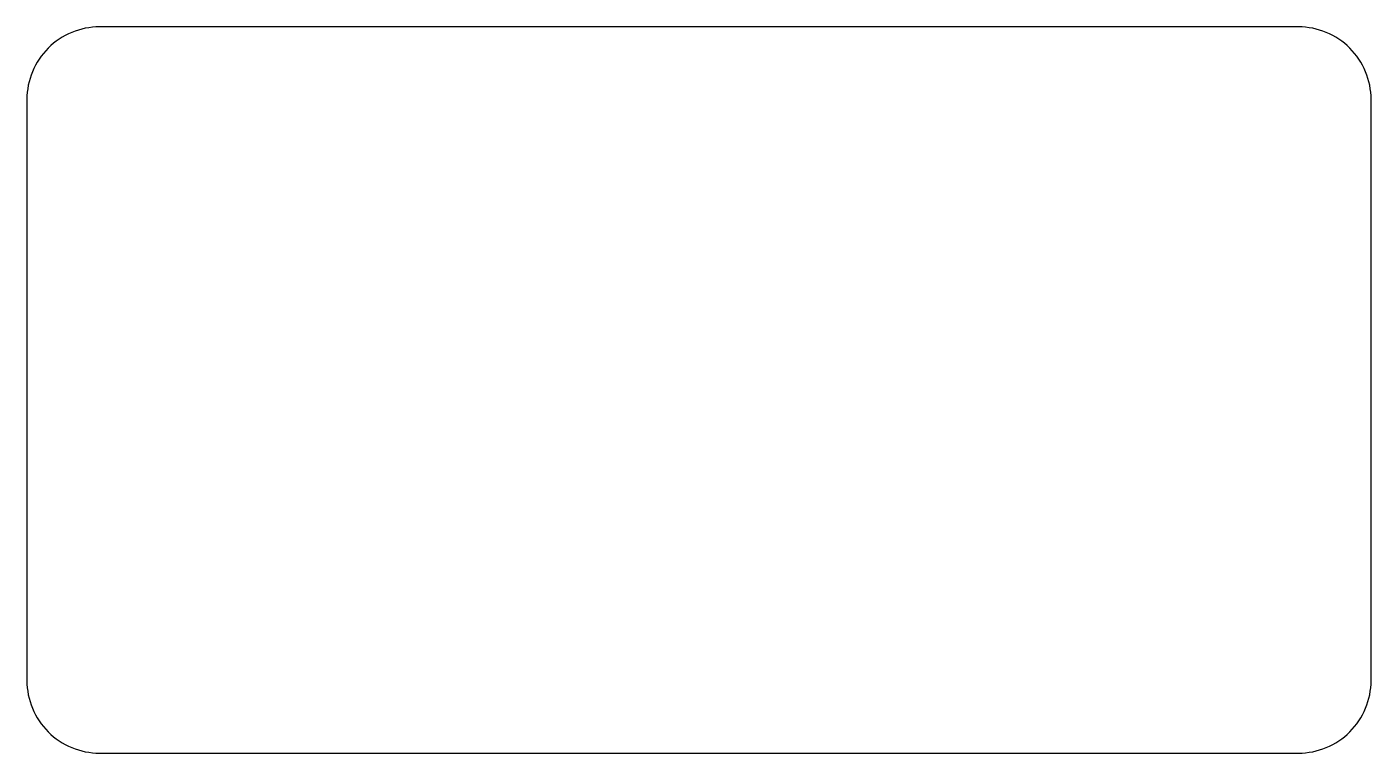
# Model space of a CAD drawing. Header units: millimetres. Extents: x -135 to 50, y -50 to 50.
import ezdxf

# ---------------------------------------------------------------- set-up
doc = ezdxf.new("R2010")
doc.units = ezdxf.units.MM
doc.layers.get('0').update_dxf_attribs({"linetype": 'CONTINUOUS'})

msp = doc.modelspace()

# ---------------------------------------------------------------- linework, layer by layer
msp.add_lwpolyline([(40, 50), (-125, 50, 0.414214), (-135, 40), (-135, -40, 0.414214), (-125, -50), (40, -50, 0.414214), (50, -40), (50, 40, 0.414214)], format="xyb", close=True)

doc.saveas('drawing.dxf')
